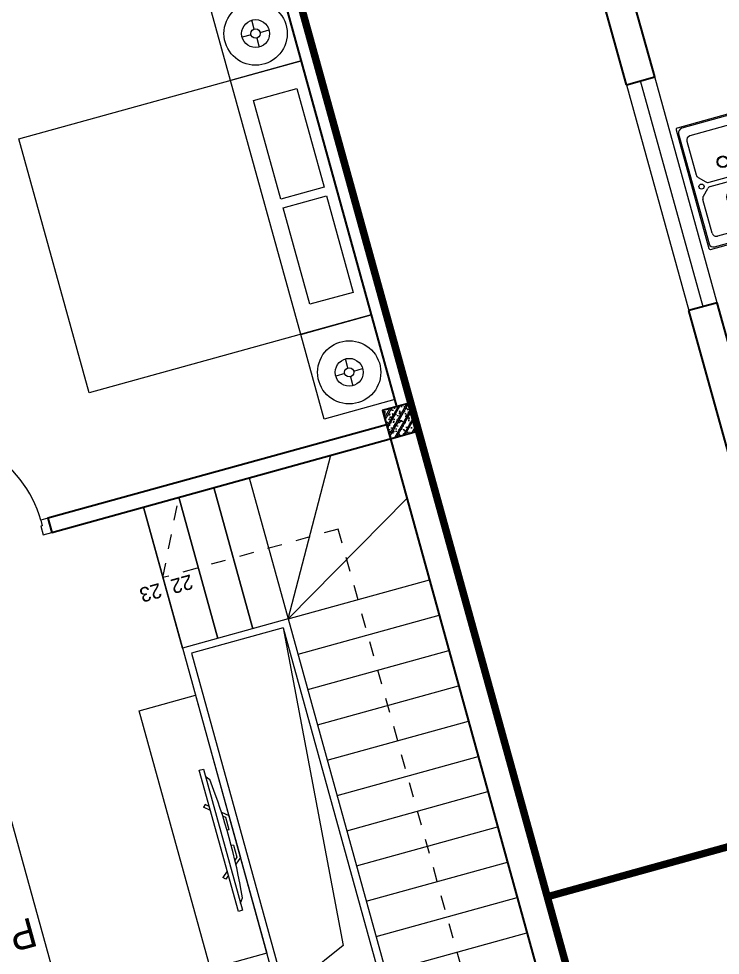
# Model space of a CAD drawing. Header units: metres. Extents: x 568336 to 569219, y 2065964 to 2066430.
# Drawn here: x 568521.6 to 568526.39, y 2066399.43 to 2066405.83 of the extents above; entities that cross this region are included whole.
import ezdxf

# ---------------------------------------------------------------- set-up
doc = ezdxf.new("R2010")
doc.units = ezdxf.units.M
for name, pattern in [('$AUDIT_BAD_LTYPE2', [0]), ('DASHDOT2', [0.5, 0.25, -0.125, 0, -0.125]), ('HIDDEN', [0.375, 0.25, -0.125])]:
    doc.linetypes.add(name, pattern=pattern)
doc.layers.get('0').update_dxf_attribs({"linetype": 'CONTINUOUS'})
for name, color, linetype, lineweight in [('-CONCRETE', 1, 'CONTINUOUS', 35), ('-DIM', 9, 'CONTINUOUS', 13), ('-DOOR', 137, 'CONTINUOUS', 9), ('-FURNITURE', 46, 'CONTINUOUS', 9), ('-HATCH', 8, 'CONTINUOUS', 5), ('-LINE1', 7, 'CONTINUOUS', 18), ('-STEEL1', 1, 'CONTINUOUS', 35), ('-TEXT', 7, 'CONTINUOUS', 15), ('-WALL', 4, 'CONTINUOUS', 35), ('TEXT25', 2, 'CONTINUOUS', 13)]:
    doc.layers.add(name, color=color, linetype=linetype, lineweight=lineweight)
doc.layers.add('-RANH GIOI LO DAT', color=12, linetype='CONTINUOUS')
doc.layers.add('1-NETMANH', color=8, linetype='CONTINUOUS')
doc.styles.add('SVN_AVO_thuong', font='')
doc.styles.add('vnavanth', font='', dxfattribs={"width": 0.8})
doc.styles.get('SVN_AVO_thuong').set_extended_font_data('SVN-Avo')
doc.styles.get('vnavanth').set_extended_font_data('.VnAvantH')

# ---------------------------------------------------------------- blocks, each defined once
blk = doc.blocks.new('A$C14986441')
at = {"ltscale": 3}
for p, q in [((-250.0000004096655, 420.0579938191804), (-250.0000000046566, -419.9420061808196)), ((239.9999995855615, 430.0579940553871), (-240.0000004144385, 430.0579938240116)), ((249.9999999953434, -419.9420059388503), (249.9999995903345, 420.0579940611497)), ((-200.0000003639143, 325.0579938432784), (-200.0000002492452, 87.48440071480582)), ((169.9999996216502, 355.0579940216267), (-170.0000003783498, 355.0579938577721)), ((199.9999997507548, 87.48440090671647), (199.9999996360857, 325.0579940361204)), ((-191.2132036748226, 66.27119728422258), (-148.7867967832135, 23.84479043312604)), ((148.7867963454919, 23.84479057660792), (191.213203196472, 66.27119746763492)), ((-127.5735933431424, 15.05799387820298), (127.5735929142684, 15.05799400119577)), ((-191.2132036109688, -66.15520958823618), (-148.7867967602797, -23.72880269627785)), ((-127.5735933287069, -14.94200612179702), (127.5735929288203, -14.94200599880423)), ((148.7867963684257, -23.72880255279597), (191.2132032602094, -66.15520940389251)), ((-200.0000000505825, -324.9420061567216), (-200.0000001650769, -87.36841302824905)), ((199.9999998349231, -87.36841283540707), (199.9999999494175, -324.9420059638796)), ((169.9999999639113, -354.9420059783733), (-170.0000000360887, -354.9420061422279)), ((-240, -429.9420061759884), (240, -429.9420059446129))]:
    blk.add_line(p, q, dxfattribs=at)
blk.add_lwpolyline([(239.9999999807333, -389.9420059446129), (239.99999960477, 390.0579940553871, 0.414213562373095), (209.9999995903345, 420.0579940408934), (-210.0000004096655, 420.0579938384471, 0.414213562373095), (-240.00000039523, 390.0579938240116), (-240.0000000192667, -389.9420061759884, 0.414213562373095), (-210.0000000046566, -419.9420061615529), (209.9999999953434, -419.9420059591066, 0.414213562373095)], format="xyb", close=True, dxfattribs=at)
for centre, radius in [((-2.675224095582962e-07, 125.0579939396703), 40), ((-2.675224095582962e-07, 125.0579939396703), 35), ((-185.5000002072193, 0.05799385026330128), 17.5), ((185.4999997927807, 0.05799402913544327), 17.5), ((-1.469743438065052e-07, -124.9420060603297), 40), ((-1.469743438065052e-07, -124.9420060603297), 35)]:
    blk.add_circle(centre, radius, dxfattribs=at)
for centre, radius, start, end in [((-240.0000004096655, 420.0579938240116), 10, 90.00000002668041, 180.0000000266804), ((239.9999995903345, 420.0579940553871), 10, 2.668042644536231e-08, 90.00000002668041), ((-170.0000003639143, 325.0579938577721), 30, 90.00000002668041, 180.0000000266804), ((169.9999996360857, 325.0579940216267), 30, 2.668042644536231e-08, 90.00000002668041), ((-170.0000002492452, 87.48440073023085), 30, 180.0000000266804, 225.0000000235824), ((169.9999997507548, 87.48440089315409), 30, 315.0000000235823, 2.668042644536231e-08), ((-127.5735933576361, 45.05799387820298), 30, 225.0000000235824, 270.0000000266804), ((127.5735928997747, 45.05799400119577), 30, 270.0000000266804, 315.0000000235823), ((-127.5735933142714, -44.94200612179702), 30, 90.00000002668041, 135.0000000235824), ((127.5735929432558, -44.94200599880423), 30, 45.00000002358239, 90.00000002668041), ((-170.0000001650769, -87.36841301375534), 30, 135.0000000235824, 180.0000000266804), ((169.9999998349231, -87.36841284896946), 30, 2.668042644536231e-08, 45.00000002358239), ((-170.0000000505825, -324.9420061422279), 30, 180.0000000266804, 270.0000000266804), ((169.9999999494175, -324.9420059783733), 30, 270.0000000266804, 2.668042644536231e-08), ((-240.0000000046566, -419.9420061759884), 10, 180.0000000266804, 270.0000000266804), ((239.9999999953434, -419.9420059446129), 10, 270.0000000266804, 2.668042644536231e-08)]:
    blk.add_arc(centre, radius, start, end, dxfattribs=at)
blk = doc.blocks.new('M12-T2')
at = {"layer": '-DOOR'}
blk.add_line((197998.3362522231, -487189.0105037545), (199598.6087796643, -487188.8593066082), dxfattribs=at)
blk.add_lwpolyline([(199598.6087796467, -487088.8593060871), (197998.3119462449, -487088.8431575085), (197998.3119462798, -487288.8431585506), (199598.6087796818, -487288.8593071292)], close=True, dxfattribs=at)
at = {"layer": '-RANH GIOI LO DAT', "linetype": 'HIDDEN', "ltscale": 10, "const_width": 50.00000000000002}
blk.add_lwpolyline([(200413.1609008312, -503107.2375879288), (205398.2550961971, -497721.4450850487), (205398.2550969124, -485088.7648229599), (194398.2550973892, -485088.7648229599), (194398.255096674, -503572.7263979912)], close=True, dxfattribs=at)
at = {"layer": '-WALL'}
for p, q in [((196047.9930512539, -487088.8512328477), (197998.3119462797, -487088.7952195163)), ((197998.3119462796, -487288.764820207), (197998.3119462797, -487088.7952195163)), ((199598.3467335316, -487088.764820207), (201398.0940875337, -487088.764820207)), ((199598.3467335316, -487088.764820207), (199598.3467335392, -487288.7648202071)), ((196798.4567522921, -487288.7648202071), (197998.3119462796, -487288.764820207)), ((199598.3467335392, -487288.7648202071), (201198.0838804639, -487288.764820207))]:
    blk.add_line(p, q, dxfattribs=at)
at = {"layer": '-FURNITURE', "rotation": 270}
blk.add_blockref('A$C14986441', (198791.3960370959, -487583.1395501949), dxfattribs=at)
blk = doc.blocks.new('M34-T2')
at = {"layer": '-RANH GIOI LO DAT', "linetype": 'HIDDEN', "ltscale": 10, "const_width": 50.00000000000003}
blk.add_lwpolyline([(202625.2799110413, -1167939.099892139), (202625.2799110413, -1149455.138317585), (193625.2799105644, -1149455.138317347), (193625.279910326, -1168635.60278511)], close=True, dxfattribs=at)
blk = doc.blocks.new('*U152')
at = {"linetype": '$AUDIT_BAD_LTYPE2'}
for p, q in [((70, 100), (70, 699.9999999999982)), ((90, 699.9999999999982), (90, 100))]:
    blk.add_line(p, q, dxfattribs=at)
for points in [[(50, 699.9999999999982), (90, 699.9999999999982), (90, 799.9999999999982), (50, 799.9999999999982), (50, 699.9999999999982)], [(50, 702.9059272893337), (50, 100)], [(50, 100), (90, 100), (90, 0), (50, 0), (50, 100)]]:
    blk.add_lwpolyline(points)
for points in [[(118.2698876160139, 594.5156181119073), (118.2698876160139, 764.1349438079906), (90, 764.1349438079906), (90, 735.8650561920058), (112.6159100928053, 735.8650561920058), (112.6159100928053, 594.5156181119073)], [(0, 0), (50, 0), (50, -40), (60, -40), (60, -99.99999999999272), (0, -99.99999999999272)], [(899.9999999999982, 1.3252863207713e-28), (849.9999999999982, 1.3252863207713e-28), (849.9999999999982, -40.00000000000001), (839.9999999999982, -40.00000000000001), (839.9999999999982, -99.99999999999272), (899.9999999999982, -99.99999999999272)]]:
    blk.add_lwpolyline(points, close=True)
at = {"linetype": '$AUDIT_BAD_LTYPE2', "ltscale": 0.3}
blk.add_arc((50, 0), 799.9999999999982, 0, 90, dxfattribs=at)
blk = doc.blocks.new('1800X2000')
at = {"layer": '-FURNITURE'}
blk.add_line((325497.3064970744, 17765.29446492715), (325497.3064973904, 19565.2944651944), dxfattribs=at)
for points in [[(323997.3057774993, 19565.2944651944), (325997.3064971831, 19565.2944651944), (325997.3064971831, 17765.29446484288), (323997.3057774993, 17765.29446484288)], [(325612.9490047574, 19390.79434491032), (325919.0064973457, 19390.79434491032), (325919.0064973457, 18691.29434485664), (325612.9490047574, 18691.29434485664)], [(325612.9490046239, 18629.79434491026), (325919.0064972151, 18629.79434491026), (325919.0064972151, 17946.79434485664), (325612.9490046239, 17946.79434485664)]]:
    blk.add_lwpolyline(points, close=True, dxfattribs=at)
blk = doc.blocks.new('XR.MB.LM123$0$tvi 1')
blk.add_lwpolyline([(28.54445810673496, -2.291926648467779e-10), (28.54445810673496, -999.9999999999964), (-7.275957614183426e-12, -1000), (0, 0)], close=True)
for points in [[(28.54445810680045, -50.31958968611434), (52.37372755713295, -80.86315460130209)], [(-24.09820395050338, -235.5599978379832), (-39.09879504836863, -251.7939635238108)], [(0, -284.7849796677438), (-39.09879504836863, -251.7939635238108)], [(0, -255.9952397129928), (-24.09820395050338, -235.5599978379832)], [(69.66229681991535, -315.0836646851385), (111.1934016081432, -350.2927865858655), (111.193401608034, -649.712917566063), (69.68611289083492, -684.9110379843005)], [(89.09002233762294, -445.7449799550195), (89.09002233762294, -359.9578938602899), (70.91298945683957, -344.6203678706661)], [(89.09002233762294, -445.7449799550195), (73.49991829216015, -445.7449799550232)], [(89.09002233768115, -554.2550200447404), (89.09002233773936, -640.0421061392371), (70.91298945678864, -655.3796321293303)], [(89.09002233768115, -554.2550200447404), (73.49991829216015, -554.2550200447404)], [(0, -715.2150203320198), (-39.09879504836863, -748.2060364759491)], [(-24.09820395050338, -764.4400021620095), (-39.09879504836863, -748.2060364759491)], [(0, -744.004760287), (-24.09820395050338, -764.4400021620095)], [(28.54445810674224, -949.680410313882), (52.37372755713295, -919.1368453984578)]]:
    blk.add_lwpolyline(points)
blk.add_arc((-4025.16618952866, -499.9999999999964), 4099.025185406737, 354.1310878512652, 5.868912148527433)
blk = doc.blocks.new('12PLMP12')
at = {"color": 0, "linetype": 'ByBlock'}
for p, q in [((0, 1.25), (0, 3.75)), ((-1.25, 0), (-3.75, 0)), ((1.25, 0), (3.75, 0)), ((0, -1.25), (0, -3.75))]:
    blk.add_line(p, q, dxfattribs=at)
for radius in [8.5, 3.75, 1.25]:
    blk.add_circle((0, 0), radius, dxfattribs=at)
blk = doc.blocks.new('18x35')
at = {"layer": '-HATCH'}
h = blk.add_hatch(dxfattribs=at)
h.set_pattern_fill('CHAU-01', color=256, scale=10, angle=-1.272221872585407e-14, pattern_type=2)
h.set_pattern_definition([(49.99999999999999, (0, 0), (71.72601826007535, -6.275213498259527), [7.5, -82.5]), (355, (0, 0), (-13.87513336129999, 75.21921337000119), [6, -66]), (100.4514, (5.977167999997619, -0.5229339999999638), (57.85093817140217, 68.94395420609534), [6.374019000000001, -70.1142112]), (46.18419999999998, (0, 20), (106.7241048625644, -16.55190143290183), [11.25, -123.75]), (96.63559999999998, (8.89367449999554, 18.62066930000003), (93.46627055487036, 97.41178709004416), [9.561028799999994, -105.1713]), (351.1842, (0, 20), (93.46619451336275, 97.41186009253245), [9, -99]), (20.99999999999998, (10, 15), (59.69070521184616, -40.2618890665339), [7.5, -82.5]), (326.0000000000001, (10, 15), (24.33153319215819, 72.5150045046853), [6, -66]), (71.45139999999999, (14.97422329999972, 11.64483940000002), (84.022262858149, 32.25304967099522), [6.374019000000001, -70.1142112]), (37.49999999999998, (0, 0), (1.215985531729074, 33.28938538313115), [0, -65.19999999999999, 0, -67, 0, -66.25]), (7.499999999999987, (0, 0), (26.30695374421487, 39.44117118823602), [0, -38.2, 0, -63.7, 0, -25.25]), (327.5, (-22.30000000000291, 0), (53.3822436172409, -2.255487173437988), [0, -25, 0, -78, 0, -103.5]), (317.5, (-32.30000000000291, 0), (58.31861693423862, 10.01049823323176), [0, -32.5, 0, -51.8, 0, -73.5]), (44.99999999999999, (0, 0), (-30.05203820042826, 30.05203820042828), []), (44.99999999999999, (0, 12.25), (-30.05203820042826, 30.05203820042828), [])])
h.paths.add_polyline_path([(96508.03118051568, 47993.04977023201), (96508.03118051568, 47793.04977023201), (96708.03118051568, 47793.04977023201), (96708.03118051568, 47993.04977023201)])
at = {"layer": '-STEEL1'}
blk.add_lwpolyline([(96508.03118051568, 47793.04977023201), (96708.03118051568, 47793.04977023201), (96708.03118051568, 47993.04977023201), (96508.03118051568, 47993.04977023201)], close=True, dxfattribs=at)
blk = doc.blocks.new('M1-T2')
at = {"layer": '-CONCRETE', "color": 1, "linetype": 'HIDDEN', "ltscale": 10, "const_width": 50}
blk.add_lwpolyline([(191581.7177010371, 50951.98888872014), (197581.6939540912, 50951.98888872005), (197581.7429788466, 30952.01227472891), (191581.7667257926, 30952.01227472891)], close=True, dxfattribs=at)
at = {"layer": '-FURNITURE'}
blk.add_lwpolyline([(195353.690136233, 39541.26619862595), (194974.2131251222, 39539.4583796049), (194974.1767102166, 42655.01620646146), (195353.6866041011, 42656.82419738676)], dxfattribs=at)
for points in [[(193931.43780169, 41812.9924690864), (193931.4378016902, 39984.37365565186), (193531.4378016902, 39984.37365565186), (193531.43780169, 41812.9924690864)], [(191681.890203857, 37801.59738755235), (191681.8902036072, 38401.59738724533), (192181.8902036072, 38401.59738733305), (192181.890203857, 37801.59738764007)], [(191681.8874519427, 35401.59738750743), (191681.8874516929, 36001.59738720041), (192181.8874516929, 36001.59738728813), (192181.8874519427, 35401.59738759515)]]:
    blk.add_lwpolyline(points, close=True, dxfattribs=at)
at = {"layer": '-LINE1', "lineweight": 18}
for p, q in [((192781.8645775637, 42151.71386036453), (191781.8352278068, 42151.71386036453)), ((192781.8645775635, 41901.7138603646), (191781.8352278066, 41901.7138603646)), ((192781.864577564, 41651.7138603646), (191781.8352278071, 41651.7138603646)), ((192781.864577564, 41401.7138603646), (191781.8352278071, 41401.7138603646)), ((192781.864577564, 41151.71386036462), (191781.8352278071, 41151.71386036462)), ((192781.864577564, 40901.71386036462), (191781.8352278071, 40901.71386036462)), ((192781.864577564, 40651.71386036462), (191781.8352278071, 40651.71386036462)), ((192781.8645775633, 40401.71386036462), (191781.8352278064, 40401.71386036462)), ((192781.8645775637, 40151.71386036462), (191781.8352278068, 40151.71386036462)), ((192781.8645775633, 39901.71386036462), (191781.8352278064, 39901.71386036462)), ((192781.8645775637, 39651.71386036469), (191781.8352278068, 39651.71386036469))]:
    blk.add_line(p, q, dxfattribs=at)
at = {"layer": '-LINE1'}
for p, q in [((192781.8645775628, 39651.71386036465), (192781.8645775637, 42151.71386036453)), ((192831.8645775635, 39701.71386036469), (192831.8645775637, 42101.71386036453)), ((193014.8835254203, 41900.68244678644), (193481.4378016903, 42101.71386036453)), ((193481.4378016894, 39701.71386036469), (193481.4378016903, 42101.71386036453)), ((193531.4378016901, 39701.71386036472), (193531.4378016903, 42101.71386036456)), ((192831.8645775635, 39701.71386036469), (193014.8835254203, 41900.68244678644)), ((192781.8645775637, 39651.71386036537), (191781.8846994525, 39074.37520855197)), ((192781.8645775628, 39651.71386036376), (192204.5143083745, 38651.71386036469)), ((192781.8645775637, 39651.71386036469), (193531.4378016903, 39651.71386036469)), ((192781.8645775637, 38651.71386036469), (192781.8645775637, 39651.71386036469)), ((192831.8645775635, 39701.71386036469), (193481.4378016894, 39701.71386036469)), ((193031.7223189393, 39651.71386036469), (193031.7223189393, 38651.71386036469)), ((193031.7223189393, 38651.71386036469), (193031.7223189393, 39651.71386036469)), ((193281.5800603149, 39651.71386036469), (193281.5800603149, 38651.71386036469)), ((193281.5800603149, 38651.71386036469), (193281.5800603148, 39651.71386036469)), ((193531.4378016904, 38651.71386036469), (193531.4378016903, 39701.71386036469)), ((193531.4378016904, 39651.71386036469), (193531.4378016904, 38651.71386036469)), ((193431.4378016904, 38651.71386036469), (191681.8846994524, 38651.71386036469))]:
    blk.add_line(p, q, dxfattribs=at)
at = {"layer": '-LINE1', "lineweight": 18}
blk.add_lwpolyline([(191581.7411493842, 50951.93153578669), (197581.7174024383, 50951.9315357866), (197581.7664271937, 30951.95492153367), (191581.7901741396, 30951.95492153367)], close=True, dxfattribs=at)
at = {"layer": '-WALL'}
for p, q in [((191581.9612261218, 43152.21864277967), (191581.9612261062, 33952.12939903888)), ((191781.8846994565, 38651.71386053931), (191781.8846994633, 43152.21864277952)), ((194181.7288367685, 38651.71386023989), (191681.8479163596, 38651.71386053934)), ((194181.728836786, 38551.71386025392), (194181.7288367685, 38651.71386023989)), ((191781.9171037749, 38551.71386025695), (194181.728836786, 38551.71386025392)), ((191681.8846994476, 34151.78813647057), (191681.8846994623, 38451.59738793888))]:
    blk.add_line(p, q, dxfattribs=at)
at = {"layer": '1-NETMANH', "linetype": 'DASHDOT2'}
blk.add_lwpolyline([(193108.9081962636, 42651.95405864152), (192274.0418498825, 42651.95405864152), (192289.6579554876, 39150.79739914944), (192289.6579554876, 39150.79739914944), (193531.4378016904, 39151.71386036469), (193281.5800603149, 38651.71386036469)], dxfattribs=at)
at = {"layer": '-DIM', "rotation": 180.0000000100511}
blk.add_blockref('1800X2000', (517679.1939453348, 55566.89190958357), dxfattribs=at)
at = {"layer": '-DOOR', "rotation": 180}
blk.add_blockref('*U152', (195081.7288367851, 38551.71387659042), dxfattribs=at)
at = {"layer": '-FURNITURE', "extrusion": (0, 0, -1), "xscale": -1, "rotation": 180.0036897224084}
blk.add_blockref('XR.MB.LM123$0$tvi 1', (-193642.5990039817, 40485.72025941974), dxfattribs=at)
at = {"layer": '-FURNITURE', "extrusion": (0, 0, -1), "xscale": -25.40000000037255, "yscale": 25.40000000037255, "zscale": -25.40000000037255, "rotation": 270}
for p in [(-191931.890203857, 38139.31591687683), (-191931.8874519427, 35739.31591683191)]:
    blk.add_blockref('12PLMP12', p, dxfattribs=at)
at = {"layer": '-STEEL1'}
blk.add_blockref('18x35', (95073.69142309617, -9341.535821170866), dxfattribs=at)
at = {"layer": '-TEXT', "color": 2, "style": 'vnavanth'}
for s, p in [('22', (193343.8776875657, 39179.09180101928)), ('23', (193565.0599501556, 39179.09180101928))]:
    blk.add_text(s, height=99.97959496000885, dxfattribs=at).set_placement(p)
at = {"layer": 'TEXT25', "style": 'SVN_AVO_thuong'}
blk.add_text('P. KHÁCH', height=200, rotation=359.9999999899488, dxfattribs=at).set_placement((195014.6567409614, 41146.27979391151))

msp = doc.modelspace()

# ---------------------------------------------------------------- block references
at = {"layer": '-WALL', "color": 2, "true_color": 0xf1eb1f, "xscale": 0.001, "yscale": 0.001, "zscale": 0.001, "rotation": 105.4590240793294}
msp.add_blockref('M12-T2', (568109.4904218079, 2066083.165826503), dxfattribs=at)

# ---------------------------------------------------------------- next in the draw order: block references
at = {"layer": '-DIM', "xscale": 0.001, "yscale": 0.001, "zscale": 0.001, "rotation": 105.4590240781182}
msp.add_blockref('M34-T2', (567471.3528490951, 2065898.150150233), dxfattribs=at)

# ---------------------------------------------------------------- next in the draw order: block references
at = {"layer": '-DIM', "xscale": 0.001, "yscale": 0.001, "zscale": 0.001, "rotation": 195.4541596316886}
msp.add_blockref('M1-T2', (568698.6896632803, 2066491.316458775), dxfattribs=at)

doc.saveas('drawing.dxf')
